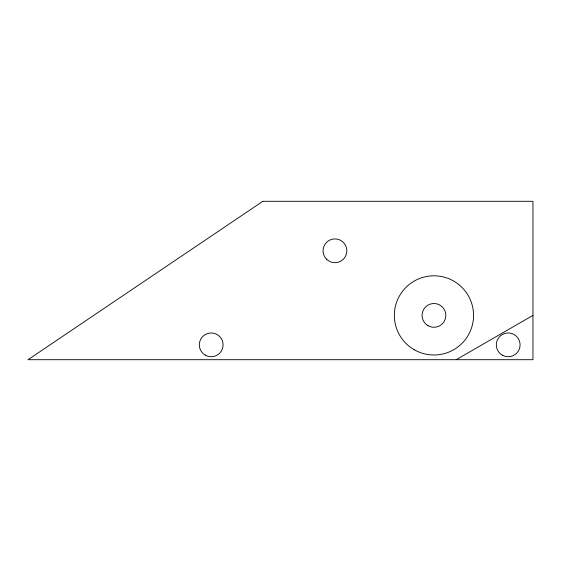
<?xml version="1.0" encoding="UTF-8"?>
<svg xmlns="http://www.w3.org/2000/svg" width="561" height="561" viewBox="0 0 561 561"><rect width="100%" height="100%" fill="white"/><g stroke="black" fill="none" stroke-linecap="round" stroke-linejoin="round"><path stroke-width="0.84" d="M456.212 359.699L532.95 315.394M262.807 201.301L28.05 359.699L532.95 359.699L532.95 201.301L262.807 201.301M502.263 355.141A11.879 11.879 0 0 0 520.082 344.847A11.879 11.879 0 0 0 502.263 334.559A11.879 11.879 0 0 0 502.263 355.141M205.263 355.141A11.879 11.879 0 0 0 223.082 344.847A11.879 11.879 0 0 0 205.263 334.559A11.879 11.879 0 0 0 205.263 355.141M326.551 259.203A11.879 11.879 0 0 0 346.425 253.874A11.879 11.879 0 0 0 331.874 239.323A11.879 11.879 0 0 0 326.551 259.203M428.008 325.682A11.879 11.879 0 0 0 445.827 315.394A11.879 11.879 0 0 0 428.008 305.107A11.879 11.879 0 0 0 428.008 325.682M414.151 349.692A39.6 39.6 0 0 0 473.547 315.394A39.6 39.6 0 0 0 414.151 281.103A39.6 39.6 0 0 0 414.151 349.692"/></g></svg>
